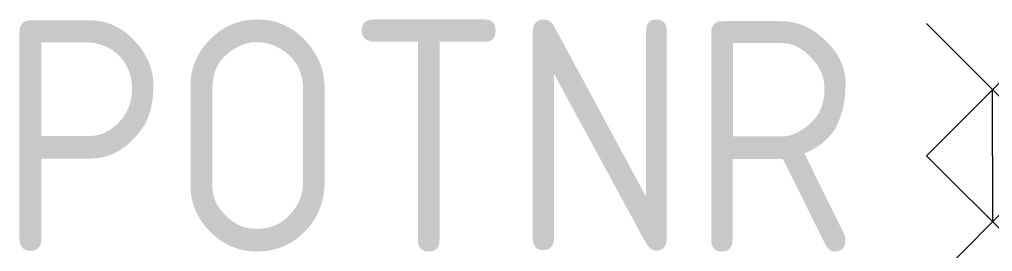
# Model space of a CAD drawing. Extents: x 95.3 to 110, y 94.5 to 98.1.
import ezdxf
from ezdxf.enums import TextEntityAlignment as Align

# ---------------------------------------------------------------- set-up
doc = ezdxf.new("R2010")
doc.units = 0
doc.header["$LTSCALE"] = 0.2
doc.header["$PDMODE"] = 3
doc.header["$PDSIZE"] = -2
doc.layers.get('0').update_dxf_attribs({"linetype": 'CONTINUOUS'})
doc.layers.add('C', color=7, linetype='CONTINUOUS')
doc.layers.add('T3', color=4, linetype='CONTINUOUS')
doc.styles.get("Standard").update_dxf_attribs({"font": 'ISO'})

msp = doc.modelspace()

# ---------------------------------------------------------------- linework, layer by layer
at = {"color": 0, "linetype": 'CONTINUOUS'}
for q in [(110, 97), (110, 95)]:
    msp.add_line((110, 96), q, dxfattribs=at)
at = {"layer": 'C', "color": 0, "linetype": 'CONTINUOUS'}
for p in [(110, 97), (110, 95)]:
    msp.add_point(p, dxfattribs=at)

# ---------------------------------------------------------------- texts
at = {"layer": 'T3', "color": 0, "linetype": 'CONTINUOUS'}
msp.add_attdef('POTNR', text='   ', height=3.5, dxfattribs=at).set_placement((108, 93.5), align=Align.BOTTOM_RIGHT)

doc.saveas('drawing.dxf')
